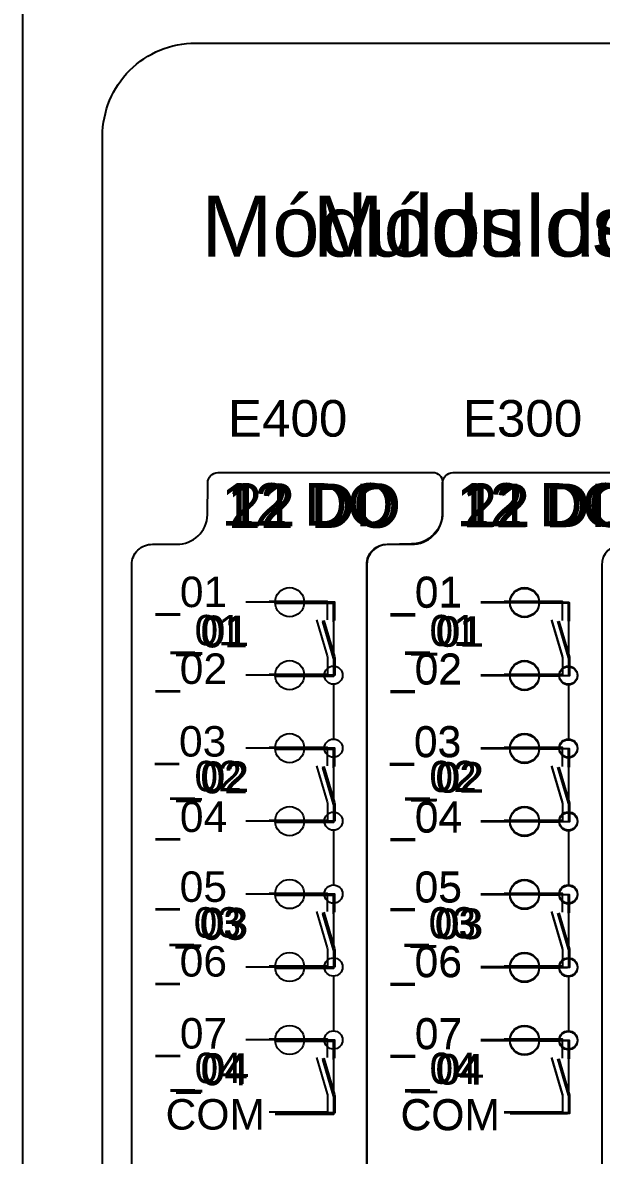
# Model space of a CAD drawing. Extents: x 1 to 47, y 1 to 35.
# Drawn here: x 39.674 to 40.607, y 23.064 to 24.891 of the extents above; entities that cross this region are included whole.
import ezdxf
from ezdxf.enums import TextEntityAlignment as Align

# ---------------------------------------------------------------- set-up
doc = ezdxf.new("R2010")
doc.units = 0
doc.header["$MEASUREMENT"] = 0
for name, color, linetype in [('10_00______DWG_', 7, 'CONTINUOUS'), ('9_02__1__21_UNIVERSAL_BINA', 7, 'CONTINUOUS'), ('9_03__2__42_UNIVERSAL_BINA', 7, 'CONTINUOUS'), ('9_04__3__63_UNIVERSAL_BINA', 7, 'CONTINUOUS'), ('9_05__4__84_UNIVERSAL_BINA', 7, 'CONTINUOUS'), ('9_06__5__21_UNIVERSAL_BINA', 7, 'CONTINUOUS'), ('9_07__6__21_UNIVERSAL_BINA', 7, 'CONTINUOUS'), ('9_08__7__21_UNIVERSAL_BINA', 7, 'CONTINUOUS'), ('9_09__8__42_UNIVERSAL_BINA', 7, 'CONTINUOUS'), ('9_10__9__42_UNIVERSAL_BINA', 7, 'CONTINUOUS'), ('9_11__A__63_UNIVERSAL_BINA', 7, 'CONTINUOUS'), ('9_12__B__12_ELECTROMECHANI', 7, 'CONTINUOUS'), ('9_13__C__24_ELECTROMECHANI', 7, 'CONTINUOUS'), ('9_14__D__36_ELECTROMECHANI', 7, 'CONTINUOUS'), ('9_15__E__48_ELECTROMECHANI', 7, 'CONTINUOUS')]:
    doc.layers.add(name, color=color, linetype=linetype)
doc.styles.add('ARIAL', font='arial.ttf')

msp = doc.modelspace()

# ---------------------------------------------------------------- linework, layer by layer
at = {"layer": '10_00______DWG_'}
msp.add_lwpolyline([(39.674, 20.2432), (39.674, 25.3592)], dxfattribs=at)
at = {"layer": '9_02__1__21_UNIVERSAL_BINA'}
msp.add_lwpolyline([(39.9527, 24.8586), (44.2181, 24.8586, -0.414214), (44.3681, 24.7086), (44.3681, 20.5586, -0.414214), (44.2181, 20.4086), (39.9527, 20.4086, -0.414214), (39.8027, 20.5586), (39.8027, 24.7086, -0.414214)], format="xyb", close=True, dxfattribs=at)
at = {"layer": '9_03__2__42_UNIVERSAL_BINA'}
msp.add_lwpolyline([(39.9527, 24.8586), (44.2181, 24.8586, -0.414214), (44.3681, 24.7086), (44.3681, 20.5586, -0.414214), (44.2181, 20.4086), (39.9527, 20.4086, -0.414214), (39.8027, 20.5586), (39.8027, 24.7086, -0.414214)], format="xyb", close=True, dxfattribs=at)
at = {"layer": '9_04__3__63_UNIVERSAL_BINA'}
for points in [[(39.9527, 24.8586), (44.2181, 24.8586, -0.414214), (44.3681, 24.7086), (44.3681, 20.5586, -0.414214), (44.2181, 20.4086), (39.9527, 20.4086, -0.414214), (39.8027, 20.5586), (39.8027, 24.7086, -0.414214)], [(40.3672, 24.1659), (40.7139, 24.1659, -0.398142), (40.7296, 24.151), (40.7297, 24.1017, -0.411696), (40.6793, 24.0506), (40.6405, 24.0499, 0.408751), (40.6073, 24.0162), (40.6073, 21.2023, 0.419667), (40.6406, 21.1696), (40.6795, 21.1689, -0.411441), (40.7297, 21.1175), (40.7297, 21.0706, -0.402437), (40.7134, 21.0536), (40.3667, 21.0536, -0.4372), (40.3509, 21.0707), (40.3509, 21.1184, 0.414214), (40.2998, 21.1695), (40.2617, 21.1695, -0.41992), (40.2285, 21.2033), (40.2285, 24.0173, -0.419692), (40.2619, 24.05), (40.3008, 24.05, 0.399045), (40.3508, 24.0975), (40.3509, 24.1489, -0.402086)]]:
    msp.add_lwpolyline(points, format="xyb", close=True, dxfattribs=at)
for points in [[(40.4595, 23.9566), (40.4124, 23.9566)], [(40.5065, 23.9566), (40.5536, 23.9566), (40.5536, 23.8537)], [(40.4595, 23.8389), (40.4124, 23.8389)], [(40.5065, 23.8389), (40.5389, 23.8389)], [(40.5536, 23.8242), (40.5536, 23.736)], [(40.4595, 23.7213), (40.4124, 23.7213)], [(40.5065, 23.7213), (40.5389, 23.7213)], [(40.5536, 23.7065), (40.5536, 23.6183)], [(40.4595, 23.6036), (40.4124, 23.6036)], [(40.5065, 23.6036), (40.5389, 23.6036)], [(40.5536, 23.5888), (40.5536, 23.5006)], [(40.4595, 23.4859), (40.4124, 23.4859)], [(40.5065, 23.4859), (40.5389, 23.4859)], [(40.5536, 23.4711), (40.5536, 23.3829)], [(40.4595, 23.3682), (40.4124, 23.3682)], [(40.5065, 23.3682), (40.5389, 23.3682)], [(40.5536, 23.3534), (40.5536, 23.2652)], [(40.4595, 23.2505), (40.4124, 23.2505)], [(40.5065, 23.2505), (40.5389, 23.2505)], [(40.5536, 23.2358), (40.5536, 23.1328), (40.4595, 23.1328)]]:
    msp.add_lwpolyline(points, dxfattribs=at)
for centre, radius in [((40.483, 23.9566), 0.0235), ((40.483, 23.8389), 0.0235), ((40.5536, 23.8389), 0.0147), ((40.483, 23.7213), 0.0235), ((40.5536, 23.7213), 0.0147), ((40.483, 23.6036), 0.0235), ((40.5536, 23.6036), 0.0147), ((40.483, 23.4859), 0.0235), ((40.5536, 23.4859), 0.0147), ((40.483, 23.3682), 0.0235), ((40.5536, 23.3682), 0.0147), ((40.483, 23.2505), 0.0235), ((40.5536, 23.2505), 0.0147)]:
    msp.add_circle(centre, radius, dxfattribs=at)
at = {"layer": '9_05__4__84_UNIVERSAL_BINA'}
for points in [[(39.9527, 24.8586), (44.2181, 24.8586, -0.414214), (44.3681, 24.7086), (44.3681, 20.5586, -0.414214), (44.2181, 20.4086), (39.9527, 20.4086, -0.414214), (39.8027, 20.5586), (39.8027, 24.7086, -0.414214)], [(39.9885, 24.1659), (40.3352, 24.1659, -0.398142), (40.3508, 24.151), (40.3509, 24.1017, -0.411696), (40.3005, 24.0506), (40.2617, 24.0499, 0.408751), (40.2285, 24.0162), (40.2285, 21.2023, 0.419667), (40.2619, 21.1696), (40.3008, 21.1689, -0.411441), (40.3509, 21.1175), (40.3509, 21.0706, -0.402437), (40.3346, 21.0536), (39.988, 21.0536, -0.4372), (39.9722, 21.0707), (39.9722, 21.1184, 0.414214), (39.9211, 21.1695), (39.883, 21.1695, -0.41992), (39.8498, 21.2033), (39.8498, 24.0173, -0.419692), (39.8831, 24.05), (39.9221, 24.05, 0.399045), (39.9721, 24.0975), (39.9722, 24.1489, -0.402086)], [(40.3672, 24.1659), (40.7139, 24.1659, -0.398142), (40.7296, 24.151), (40.7297, 24.1017, -0.411696), (40.6793, 24.0506), (40.6405, 24.0499, 0.408751), (40.6073, 24.0162), (40.6073, 21.2023, 0.419667), (40.6406, 21.1696), (40.6795, 21.1689, -0.411441), (40.7297, 21.1175), (40.7297, 21.0706, -0.402437), (40.7134, 21.0536), (40.3667, 21.0536, -0.4372), (40.3509, 21.0707), (40.3509, 21.1184, 0.414214), (40.2998, 21.1695), (40.2617, 21.1695, -0.41992), (40.2285, 21.2033), (40.2285, 24.0173, -0.419692), (40.2619, 24.05), (40.3008, 24.05, 0.399045), (40.3508, 24.0975), (40.3509, 24.1489, -0.402086)]]:
    msp.add_lwpolyline(points, format="xyb", close=True, dxfattribs=at)
for points in [[(40.0807, 23.9566), (40.0336, 23.9566)], [(40.1278, 23.9566), (40.1749, 23.9566), (40.1749, 23.8536)], [(40.4595, 23.9561), (40.4124, 23.9561)], [(40.5065, 23.9561), (40.5536, 23.9561), (40.5536, 23.8531)], [(40.0807, 23.8389), (40.0336, 23.8389)], [(40.1278, 23.8389), (40.1602, 23.8389)], [(40.4595, 23.8384), (40.4124, 23.8384)], [(40.5065, 23.8384), (40.5389, 23.8384)], [(40.1749, 23.8242), (40.1749, 23.736)], [(40.5536, 23.8237), (40.5536, 23.7354)], [(40.0807, 23.7212), (40.0336, 23.7212)], [(40.1278, 23.7212), (40.1602, 23.7212)], [(40.4595, 23.7207), (40.4124, 23.7207)], [(40.5065, 23.7207), (40.5389, 23.7207)], [(40.1749, 23.7065), (40.1749, 23.6183)], [(40.5536, 23.706), (40.5536, 23.6177)], [(40.0807, 23.6035), (40.0336, 23.6035)], [(40.1278, 23.6035), (40.1602, 23.6035)], [(40.1749, 23.5888), (40.1749, 23.5006)], [(40.4595, 23.603), (40.4124, 23.603)], [(40.5065, 23.603), (40.5389, 23.603)], [(40.5536, 23.5883), (40.5536, 23.5)], [(40.0807, 23.4858), (40.0336, 23.4858)], [(40.1278, 23.4858), (40.1602, 23.4858)], [(40.4595, 23.4853), (40.4124, 23.4853)], [(40.5065, 23.4853), (40.5389, 23.4853)], [(40.1749, 23.4711), (40.1749, 23.3829)], [(40.5536, 23.4706), (40.5536, 23.3823)], [(40.0807, 23.3681), (40.0336, 23.3681)], [(40.1278, 23.3681), (40.1602, 23.3681)], [(40.1749, 23.3534), (40.1749, 23.2652)], [(40.4595, 23.3676), (40.4124, 23.3676)], [(40.5065, 23.3676), (40.5389, 23.3676)], [(40.5536, 23.3529), (40.5536, 23.2646)], [(40.0807, 23.2505), (40.0336, 23.2505)], [(40.1278, 23.2505), (40.1602, 23.2505)], [(40.4595, 23.2499), (40.4124, 23.2499)], [(40.5065, 23.2499), (40.5389, 23.2499)], [(40.1749, 23.2357), (40.1749, 23.1328), (40.0807, 23.1328)], [(40.5536, 23.2352), (40.5536, 23.1322), (40.4595, 23.1322)]]:
    msp.add_lwpolyline(points, dxfattribs=at)
for centre, radius in [((40.1043, 23.9566), 0.0235), ((40.483, 23.9561), 0.0235), ((40.1043, 23.8389), 0.0235), ((40.1749, 23.8389), 0.0147), ((40.483, 23.8384), 0.0235), ((40.5536, 23.8384), 0.0147), ((40.1043, 23.7212), 0.0235), ((40.1749, 23.7212), 0.0147), ((40.483, 23.7207), 0.0235), ((40.5536, 23.7207), 0.0147), ((40.1043, 23.6035), 0.0235), ((40.483, 23.603), 0.0235), ((40.1749, 23.6035), 0.0147), ((40.5536, 23.603), 0.0147), ((40.1043, 23.4858), 0.0235), ((40.1749, 23.4858), 0.0147), ((40.483, 23.4853), 0.0235), ((40.5536, 23.4853), 0.0147), ((40.1043, 23.3681), 0.0235), ((40.483, 23.3676), 0.0235), ((40.1749, 23.3681), 0.0147), ((40.5536, 23.3676), 0.0147), ((40.1043, 23.2505), 0.0235), ((40.1749, 23.2505), 0.0147), ((40.483, 23.2499), 0.0235), ((40.5536, 23.2499), 0.0147)]:
    msp.add_circle(centre, radius, dxfattribs=at)
at = {"layer": '9_06__5__21_UNIVERSAL_BINA'}
msp.add_lwpolyline([(39.9527, 24.8586), (44.2181, 24.8586, -0.414214), (44.3681, 24.7086), (44.3681, 20.5586, -0.414214), (44.2181, 20.4086), (39.9527, 20.4086, -0.414214), (39.8027, 20.5586), (39.8027, 24.7086, -0.414214)], format="xyb", close=True, dxfattribs=at)
at = {"layer": '9_07__6__21_UNIVERSAL_BINA'}
for points in [[(39.9527, 24.8586), (44.2181, 24.8586, -0.414214), (44.3681, 24.7086), (44.3681, 20.5586, -0.414214), (44.2181, 20.4086), (39.9527, 20.4086, -0.414214), (39.8027, 20.5586), (39.8027, 24.7086, -0.414214)], [(40.3672, 24.1659), (40.7139, 24.1659, -0.398142), (40.7296, 24.151), (40.7297, 24.1017, -0.411696), (40.6793, 24.0506), (40.6405, 24.0499, 0.408751), (40.6073, 24.0162), (40.6073, 21.2023, 0.419667), (40.6406, 21.1696), (40.6795, 21.1689, -0.411441), (40.7297, 21.1175), (40.7297, 21.0706, -0.402437), (40.7134, 21.0536), (40.3667, 21.0536, -0.4372), (40.3509, 21.0707), (40.3509, 21.1184, 0.414214), (40.2998, 21.1695), (40.2617, 21.1695, -0.41992), (40.2285, 21.2033), (40.2285, 24.0173, -0.419692), (40.2619, 24.05), (40.3008, 24.05, 0.399045), (40.3508, 24.0975), (40.3509, 24.1489, -0.402086)]]:
    msp.add_lwpolyline(points, format="xyb", close=True, dxfattribs=at)
for points in [[(40.5536, 23.926), (40.5536, 23.9554), (40.4595, 23.9554)], [(40.536, 23.926), (40.5532, 23.8676), (40.5536, 23.8656), (40.5536, 23.8623), (40.5536, 23.8579), (40.5536, 23.8528), (40.5536, 23.8477), (40.5536, 23.8396), (40.5536, 23.8378), (40.5516, 23.8377), (40.4595, 23.8377)], [(40.5536, 23.6906), (40.5536, 23.72), (40.4595, 23.72)], [(40.536, 23.6906), (40.5532, 23.6322), (40.5536, 23.6302), (40.5536, 23.6269), (40.5536, 23.6225), (40.5536, 23.6174), (40.5536, 23.6123), (40.5536, 23.6043), (40.5536, 23.6024), (40.5516, 23.6023), (40.4595, 23.6023)], [(40.5536, 23.4552), (40.5536, 23.4846), (40.4595, 23.4846)], [(40.536, 23.4552), (40.5532, 23.3968), (40.5536, 23.3948), (40.5536, 23.3915), (40.5536, 23.3871), (40.5536, 23.382), (40.5536, 23.3769), (40.5536, 23.3689), (40.5536, 23.3671), (40.5516, 23.3669), (40.4595, 23.3669)], [(40.5536, 23.2198), (40.5536, 23.2492), (40.4595, 23.2492)], [(40.536, 23.2198), (40.5532, 23.1614), (40.5536, 23.1594), (40.5536, 23.1561), (40.5536, 23.1517), (40.5536, 23.1466), (40.5536, 23.1415), (40.5536, 23.1335), (40.5536, 23.1317), (40.5516, 23.1315), (40.4595, 23.1315)]]:
    msp.add_lwpolyline(points, dxfattribs=at)
at = {"layer": '9_08__7__21_UNIVERSAL_BINA'}
for points in [[(39.9527, 24.8586), (44.2181, 24.8586, -0.414214), (44.3681, 24.7086), (44.3681, 20.5586, -0.414214), (44.2181, 20.4086), (39.9527, 20.4086, -0.414214), (39.8027, 20.5586), (39.8027, 24.7086, -0.414214)], [(39.9885, 24.1659), (40.3352, 24.1659, -0.398142), (40.3508, 24.151), (40.3509, 24.1017, -0.411696), (40.3005, 24.0506), (40.2617, 24.0499, 0.408751), (40.2285, 24.0162), (40.2285, 21.2023, 0.419667), (40.2619, 21.1696), (40.3008, 21.1689, -0.411441), (40.3509, 21.1175), (40.3509, 21.0706, -0.402437), (40.3346, 21.0536), (39.988, 21.0536, -0.4372), (39.9722, 21.0707), (39.9722, 21.1184, 0.414214), (39.9211, 21.1695), (39.883, 21.1695, -0.41992), (39.8498, 21.2033), (39.8498, 24.0173, -0.419692), (39.8831, 24.05), (39.9221, 24.05, 0.399045), (39.9721, 24.0975), (39.9722, 24.1489, -0.402086)], [(40.3672, 24.1659), (40.7139, 24.1659, -0.398142), (40.7296, 24.151), (40.7297, 24.1017, -0.411696), (40.6793, 24.0506), (40.6405, 24.0499, 0.408751), (40.6073, 24.0162), (40.6073, 21.2023, 0.419667), (40.6406, 21.1696), (40.6795, 21.1689, -0.411441), (40.7297, 21.1175), (40.7297, 21.0706, -0.402437), (40.7134, 21.0536), (40.3667, 21.0536, -0.4372), (40.3509, 21.0707), (40.3509, 21.1184, 0.414214), (40.2998, 21.1695), (40.2617, 21.1695, -0.41992), (40.2285, 21.2033), (40.2285, 24.0173, -0.419692), (40.2619, 24.05), (40.3008, 24.05, 0.399045), (40.3508, 24.0975), (40.3509, 24.1489, -0.402086)]]:
    msp.add_lwpolyline(points, format="xyb", close=True, dxfattribs=at)
for points in [[(40.1769, 23.9272), (40.1769, 23.9566), (40.0827, 23.9566)], [(40.544, 23.9272), (40.544, 23.9566), (40.4499, 23.9566)], [(40.1592, 23.9272), (40.1765, 23.8688), (40.1769, 23.8668), (40.1769, 23.8635), (40.1769, 23.8591), (40.1769, 23.854), (40.1769, 23.8489), (40.1769, 23.8409), (40.1769, 23.8391), (40.1749, 23.8389), (40.0827, 23.8389)], [(40.5264, 23.9272), (40.5436, 23.8688), (40.544, 23.8668), (40.544, 23.8635), (40.544, 23.8591), (40.544, 23.854), (40.544, 23.8489), (40.544, 23.8409), (40.544, 23.8391), (40.542, 23.8389), (40.4499, 23.8389)], [(40.1769, 23.6918), (40.1769, 23.7212), (40.0827, 23.7212)], [(40.544, 23.6918), (40.544, 23.7212), (40.4499, 23.7212)], [(40.1592, 23.6918), (40.1765, 23.6334), (40.1769, 23.6314), (40.1769, 23.6281), (40.1769, 23.6237), (40.1769, 23.6186), (40.1769, 23.6135), (40.1769, 23.6055), (40.1769, 23.6037), (40.1749, 23.6035), (40.0827, 23.6035)], [(40.5264, 23.6918), (40.5436, 23.6334), (40.544, 23.6314), (40.544, 23.6281), (40.544, 23.6237), (40.544, 23.6186), (40.544, 23.6135), (40.544, 23.6055), (40.544, 23.6037), (40.542, 23.6035), (40.4499, 23.6035)], [(40.1769, 23.4564), (40.1769, 23.4858), (40.0827, 23.4858)], [(40.544, 23.4564), (40.544, 23.4858), (40.4499, 23.4858)], [(40.1592, 23.4564), (40.1765, 23.398), (40.1769, 23.396), (40.1769, 23.3927), (40.1769, 23.3883), (40.1769, 23.3832), (40.1769, 23.3781), (40.1769, 23.3701), (40.1769, 23.3683), (40.1749, 23.3681), (40.0827, 23.3681)], [(40.5264, 23.4564), (40.5436, 23.398), (40.544, 23.396), (40.544, 23.3927), (40.544, 23.3883), (40.544, 23.3832), (40.544, 23.3781), (40.544, 23.3701), (40.544, 23.3683), (40.542, 23.3681), (40.4499, 23.3681)], [(40.1769, 23.221), (40.1769, 23.2504), (40.0827, 23.2504)], [(40.544, 23.221), (40.544, 23.2504), (40.4499, 23.2504)], [(40.1592, 23.221), (40.1765, 23.1626), (40.1769, 23.1606), (40.1769, 23.1573), (40.1769, 23.1529), (40.1769, 23.1478), (40.1769, 23.1427), (40.1769, 23.1347), (40.1769, 23.1329), (40.1749, 23.1327), (40.0827, 23.1327)], [(40.5264, 23.221), (40.5436, 23.1626), (40.544, 23.1606), (40.544, 23.1573), (40.544, 23.1529), (40.544, 23.1478), (40.544, 23.1427), (40.544, 23.1347), (40.544, 23.1329), (40.542, 23.1327), (40.4499, 23.1327)]]:
    msp.add_lwpolyline(points, dxfattribs=at)
at = {"layer": '9_09__8__42_UNIVERSAL_BINA'}
for points in [[(39.9527, 24.8586), (44.2181, 24.8586, -0.414214), (44.3681, 24.7086), (44.3681, 20.5586, -0.414214), (44.2181, 20.4086), (39.9527, 20.4086, -0.414214), (39.8027, 20.5586), (39.8027, 24.7086, -0.414214)], [(40.3672, 24.1659), (40.7139, 24.1659, -0.398142), (40.7296, 24.151), (40.7297, 24.1017, -0.411696), (40.6793, 24.0506), (40.6405, 24.0499, 0.408751), (40.6073, 24.0162), (40.6073, 21.2023, 0.419667), (40.6406, 21.1696), (40.6795, 21.1689, -0.411441), (40.7297, 21.1175), (40.7297, 21.0706, -0.402437), (40.7134, 21.0536), (40.3667, 21.0536, -0.4372), (40.3509, 21.0707), (40.3509, 21.1184, 0.414214), (40.2998, 21.1695), (40.2617, 21.1695, -0.41992), (40.2285, 21.2033), (40.2285, 24.0173, -0.419692), (40.2619, 24.05), (40.3008, 24.05, 0.399045), (40.3508, 24.0975), (40.3509, 24.1489, -0.402086)]]:
    msp.add_lwpolyline(points, format="xyb", close=True, dxfattribs=at)
for points in [[(40.5556, 23.9261), (40.5556, 23.9555), (40.4615, 23.9555)], [(40.538, 23.9261), (40.5553, 23.8677), (40.5556, 23.8657), (40.5556, 23.8624), (40.5556, 23.858), (40.5556, 23.8529), (40.5556, 23.8478), (40.5556, 23.8398), (40.5556, 23.838), (40.5536, 23.8378), (40.4615, 23.8378)], [(40.5556, 23.6907), (40.5556, 23.7201), (40.4615, 23.7201)], [(40.538, 23.6907), (40.5553, 23.6323), (40.5556, 23.6303), (40.5556, 23.627), (40.5556, 23.6226), (40.5556, 23.6175), (40.5556, 23.6124), (40.5556, 23.6044), (40.5556, 23.6026), (40.5536, 23.6024), (40.4615, 23.6024)], [(40.5556, 23.4553), (40.5556, 23.4848), (40.4615, 23.4848)], [(40.538, 23.4553), (40.5553, 23.3969), (40.5556, 23.3949), (40.5556, 23.3916), (40.5556, 23.3872), (40.5556, 23.3821), (40.5556, 23.377), (40.5556, 23.369), (40.5556, 23.3672), (40.5536, 23.3671), (40.4615, 23.3671)], [(40.5556, 23.2199), (40.5556, 23.2494), (40.4615, 23.2494)], [(40.538, 23.2199), (40.5553, 23.1615), (40.5556, 23.1595), (40.5556, 23.1562), (40.5556, 23.1518), (40.5556, 23.1467), (40.5556, 23.1416), (40.5556, 23.1336), (40.5556, 23.1318), (40.5536, 23.1317), (40.4615, 23.1317)]]:
    msp.add_lwpolyline(points, dxfattribs=at)
at = {"layer": '9_10__9__42_UNIVERSAL_BINA'}
for points in [[(39.9527, 24.8586), (44.2181, 24.8586, -0.414214), (44.3681, 24.7086), (44.3681, 20.5586, -0.414214), (44.2181, 20.4086), (39.9527, 20.4086, -0.414214), (39.8027, 20.5586), (39.8027, 24.7086, -0.414214)], [(39.9885, 24.1659), (40.3352, 24.1659, -0.398142), (40.3508, 24.151), (40.3509, 24.1017, -0.411696), (40.3005, 24.0506), (40.2617, 24.0499, 0.408751), (40.2285, 24.0162), (40.2285, 21.2023, 0.419667), (40.2619, 21.1696), (40.3008, 21.1689, -0.411441), (40.3509, 21.1175), (40.3509, 21.0706, -0.402437), (40.3346, 21.0536), (39.988, 21.0536, -0.4372), (39.9722, 21.0707), (39.9722, 21.1184, 0.414214), (39.9211, 21.1695), (39.883, 21.1695, -0.41992), (39.8498, 21.2033), (39.8498, 24.0173, -0.419692), (39.8831, 24.05), (39.9221, 24.05, 0.399045), (39.9721, 24.0975), (39.9722, 24.1489, -0.402086)], [(40.3672, 24.1659), (40.7139, 24.1659, -0.398142), (40.7296, 24.151), (40.7297, 24.1017, -0.411696), (40.6793, 24.0506), (40.6405, 24.0499, 0.408751), (40.6073, 24.0162), (40.6073, 21.2023, 0.419667), (40.6406, 21.1696), (40.6795, 21.1689, -0.411441), (40.7297, 21.1175), (40.7297, 21.0706, -0.402437), (40.7134, 21.0536), (40.3667, 21.0536, -0.4372), (40.3509, 21.0707), (40.3509, 21.1184, 0.414214), (40.2998, 21.1695), (40.2617, 21.1695, -0.41992), (40.2285, 21.2033), (40.2285, 24.0173, -0.419692), (40.2619, 24.05), (40.3008, 24.05, 0.399045), (40.3508, 24.0975), (40.3509, 24.1489, -0.402086)]]:
    msp.add_lwpolyline(points, format="xyb", close=True, dxfattribs=at)
for points in [[(40.1749, 23.9249), (40.1749, 23.9543), (40.0807, 23.9543)], [(40.5536, 23.926), (40.5536, 23.9554), (40.4595, 23.9554)], [(40.1572, 23.9249), (40.1745, 23.8665), (40.1749, 23.8645), (40.1749, 23.8612), (40.1749, 23.8567), (40.1749, 23.8517), (40.1749, 23.8466), (40.1749, 23.8385), (40.1749, 23.8367), (40.1729, 23.8366), (40.0807, 23.8366)], [(40.536, 23.926), (40.5532, 23.8676), (40.5536, 23.8656), (40.5536, 23.8623), (40.5536, 23.8579), (40.5536, 23.8528), (40.5536, 23.8477), (40.5536, 23.8396), (40.5536, 23.8378), (40.5516, 23.8377), (40.4595, 23.8377)], [(40.1749, 23.6895), (40.1749, 23.7189), (40.0807, 23.7189)], [(40.5536, 23.6906), (40.5536, 23.72), (40.4595, 23.72)], [(40.1572, 23.6895), (40.1745, 23.6311), (40.1749, 23.6291), (40.1749, 23.6258), (40.1749, 23.6213), (40.1749, 23.6163), (40.1749, 23.6112), (40.1749, 23.6031), (40.1749, 23.6013), (40.1729, 23.6012), (40.0807, 23.6012)], [(40.536, 23.6906), (40.5532, 23.6322), (40.5536, 23.6302), (40.5536, 23.6269), (40.5536, 23.6225), (40.5536, 23.6174), (40.5536, 23.6123), (40.5536, 23.6043), (40.5536, 23.6024), (40.5516, 23.6023), (40.4595, 23.6023)], [(40.1749, 23.4541), (40.1749, 23.4835), (40.0807, 23.4835)], [(40.5536, 23.4552), (40.5536, 23.4846), (40.4595, 23.4846)], [(40.1572, 23.4541), (40.1745, 23.3957), (40.1749, 23.3937), (40.1749, 23.3904), (40.1749, 23.3859), (40.1749, 23.3809), (40.1749, 23.3758), (40.1749, 23.3677), (40.1749, 23.3659), (40.1729, 23.3658), (40.0807, 23.3658)], [(40.536, 23.4552), (40.5532, 23.3968), (40.5536, 23.3948), (40.5536, 23.3915), (40.5536, 23.3871), (40.5536, 23.382), (40.5536, 23.3769), (40.5536, 23.3689), (40.5536, 23.3671), (40.5516, 23.3669), (40.4595, 23.3669)], [(40.1749, 23.2187), (40.1749, 23.2481), (40.0807, 23.2481)], [(40.5536, 23.2198), (40.5536, 23.2492), (40.4595, 23.2492)], [(40.1572, 23.2187), (40.1745, 23.1603), (40.1749, 23.1583), (40.1749, 23.155), (40.1749, 23.1505), (40.1749, 23.1455), (40.1749, 23.1404), (40.1749, 23.1323), (40.1749, 23.1305), (40.1729, 23.1304), (40.0807, 23.1304)], [(40.536, 23.2198), (40.5532, 23.1614), (40.5536, 23.1594), (40.5536, 23.1561), (40.5536, 23.1517), (40.5536, 23.1466), (40.5536, 23.1415), (40.5536, 23.1335), (40.5536, 23.1317), (40.5516, 23.1315), (40.4595, 23.1315)]]:
    msp.add_lwpolyline(points, dxfattribs=at)
at = {"layer": '9_11__A__63_UNIVERSAL_BINA'}
for points in [[(39.9527, 24.8586), (44.2181, 24.8586, -0.414214), (44.3681, 24.7086), (44.3681, 20.5586, -0.414214), (44.2181, 20.4086), (39.9527, 20.4086, -0.414214), (39.8027, 20.5586), (39.8027, 24.7086, -0.414214)], [(39.9885, 24.1659), (40.3352, 24.1659, -0.398142), (40.3508, 24.151), (40.3509, 24.1017, -0.411696), (40.3005, 24.0506), (40.2617, 24.0499, 0.408751), (40.2285, 24.0162), (40.2285, 21.2023, 0.419667), (40.2619, 21.1696), (40.3008, 21.1689, -0.411441), (40.3509, 21.1175), (40.3509, 21.0706, -0.402437), (40.3346, 21.0536), (39.988, 21.0536, -0.4372), (39.9722, 21.0707), (39.9722, 21.1184, 0.414214), (39.9211, 21.1695), (39.883, 21.1695, -0.41992), (39.8498, 21.2033), (39.8498, 24.0173, -0.419692), (39.8831, 24.05), (39.9221, 24.05, 0.399045), (39.9721, 24.0975), (39.9722, 24.1489, -0.402086)], [(40.3672, 24.1659), (40.7139, 24.1659, -0.398142), (40.7296, 24.151), (40.7297, 24.1017, -0.411696), (40.6793, 24.0506), (40.6405, 24.0499, 0.408751), (40.6073, 24.0162), (40.6073, 21.2023, 0.419667), (40.6406, 21.1696), (40.6795, 21.1689, -0.411441), (40.7297, 21.1175), (40.7297, 21.0706, -0.402437), (40.7134, 21.0536), (40.3667, 21.0536, -0.4372), (40.3509, 21.0707), (40.3509, 21.1184, 0.414214), (40.2998, 21.1695), (40.2617, 21.1695, -0.41992), (40.2285, 21.2033), (40.2285, 24.0173, -0.419692), (40.2619, 24.05), (40.3008, 24.05, 0.399045), (40.3508, 24.0975), (40.3509, 24.1489, -0.402086)]]:
    msp.add_lwpolyline(points, format="xyb", close=True, dxfattribs=at)
for points in [[(40.1749, 23.9271), (40.1749, 23.9565), (40.0807, 23.9565)], [(40.4595, 23.9555), (40.4124, 23.9555)], [(40.5065, 23.9555), (40.5536, 23.9555), (40.5536, 23.8525)], [(40.1572, 23.9271), (40.1745, 23.8687), (40.1749, 23.8667), (40.1749, 23.8634), (40.1749, 23.859), (40.1749, 23.8539), (40.1749, 23.8488), (40.1749, 23.8408), (40.1749, 23.839), (40.1729, 23.8388), (40.0807, 23.8388)], [(40.4595, 23.8378), (40.4124, 23.8378)], [(40.5065, 23.8378), (40.5389, 23.8378)], [(40.5536, 23.8231), (40.5536, 23.7348)], [(40.1749, 23.6917), (40.1749, 23.7211), (40.0807, 23.7211)], [(40.4595, 23.7201), (40.4124, 23.7201)], [(40.5065, 23.7201), (40.5389, 23.7201)], [(40.5536, 23.7054), (40.5536, 23.6171)], [(40.1572, 23.6917), (40.1745, 23.6333), (40.1749, 23.6313), (40.1749, 23.628), (40.1749, 23.6236), (40.1749, 23.6185), (40.1749, 23.6134), (40.1749, 23.6054), (40.1749, 23.6036), (40.1729, 23.6034), (40.0807, 23.6034)], [(40.4595, 23.6024), (40.4124, 23.6024)], [(40.5065, 23.6024), (40.5389, 23.6024)], [(40.5536, 23.5877), (40.5536, 23.4994)], [(40.1749, 23.4563), (40.1749, 23.4857), (40.0807, 23.4857)], [(40.4595, 23.4847), (40.4124, 23.4847)], [(40.5065, 23.4847), (40.5389, 23.4847)], [(40.5536, 23.47), (40.5536, 23.3818)], [(40.1572, 23.4563), (40.1745, 23.3979), (40.1749, 23.3959), (40.1749, 23.3926), (40.1749, 23.3882), (40.1749, 23.3831), (40.1749, 23.378), (40.1749, 23.37), (40.1749, 23.3682), (40.1729, 23.368), (40.0807, 23.368)], [(40.4595, 23.367), (40.4124, 23.367)], [(40.5065, 23.367), (40.5389, 23.367)], [(40.5536, 23.3523), (40.5536, 23.2641)], [(40.1749, 23.2209), (40.1749, 23.2503), (40.0807, 23.2503)], [(40.4595, 23.2493), (40.4124, 23.2493)], [(40.5065, 23.2493), (40.5389, 23.2493)], [(40.5536, 23.2346), (40.5536, 23.1316), (40.4595, 23.1317)], [(40.1572, 23.2209), (40.1745, 23.1625), (40.1749, 23.1605), (40.1749, 23.1572), (40.1749, 23.1528), (40.1749, 23.1477), (40.1749, 23.1426), (40.1749, 23.1346), (40.1749, 23.1328), (40.1729, 23.1326), (40.0807, 23.1326)]]:
    msp.add_lwpolyline(points, dxfattribs=at)
for centre, radius in [((40.483, 23.9555), 0.0235), ((40.483, 23.8378), 0.0235), ((40.5536, 23.8378), 0.0147), ((40.483, 23.7201), 0.0235), ((40.5536, 23.7201), 0.0147), ((40.483, 23.6024), 0.0235), ((40.5536, 23.6024), 0.0147), ((40.483, 23.4847), 0.0235), ((40.5536, 23.4847), 0.0147), ((40.483, 23.367), 0.0235), ((40.5536, 23.367), 0.0147), ((40.483, 23.2493), 0.0235), ((40.5536, 23.2493), 0.0147)]:
    msp.add_circle(centre, radius, dxfattribs=at)
at = {"layer": '9_12__B__12_ELECTROMECHANI'}
msp.add_lwpolyline([(39.9527, 24.8586), (44.2181, 24.8586, -0.414214), (44.3681, 24.7086), (44.3681, 20.5586, -0.414214), (44.2181, 20.4086), (39.9527, 20.4086, -0.414214), (39.8027, 20.5586), (39.8027, 24.7086, -0.414214)], format="xyb", close=True, dxfattribs=at)
at = {"layer": '9_13__C__24_ELECTROMECHANI'}
msp.add_lwpolyline([(39.9527, 24.8586), (44.2181, 24.8586, -0.414214), (44.3681, 24.7086), (44.3681, 20.5586, -0.414214), (44.2181, 20.4086), (39.9527, 20.4086, -0.414214), (39.8027, 20.5586), (39.8027, 24.7086, -0.414214)], format="xyb", close=True, dxfattribs=at)
at = {"layer": '9_14__D__36_ELECTROMECHANI'}
for points in [[(39.9527, 24.8586), (44.2181, 24.8586, -0.414214), (44.3681, 24.7086), (44.3681, 20.5586, -0.414214), (44.2181, 20.4086), (39.9527, 20.4086, -0.414214), (39.8027, 20.5586), (39.8027, 24.7086, -0.414214)], [(40.3672, 24.1659), (40.7139, 24.1659, -0.398142), (40.7296, 24.151), (40.7297, 24.1017, -0.411696), (40.6793, 24.0506), (40.6405, 24.0499, 0.408751), (40.6073, 24.0162), (40.6073, 21.2023, 0.419667), (40.6406, 21.1696), (40.6795, 21.1689, -0.411441), (40.7297, 21.1175), (40.7297, 21.0706, -0.402437), (40.7134, 21.0536), (40.3667, 21.0536, -0.4372), (40.3509, 21.0707), (40.3509, 21.1184, 0.414214), (40.2998, 21.1695), (40.2617, 21.1695, -0.41992), (40.2285, 21.2033), (40.2285, 24.0173, -0.419692), (40.2619, 24.05), (40.3008, 24.05, 0.399045), (40.3508, 24.0975), (40.3509, 24.1489, -0.402086)]]:
    msp.add_lwpolyline(points, format="xyb", close=True, dxfattribs=at)
for points in [[(40.544, 23.9283), (40.544, 23.9578), (40.4499, 23.9578)], [(40.5264, 23.9283), (40.5436, 23.8699), (40.544, 23.8679), (40.544, 23.8646), (40.544, 23.8602), (40.544, 23.8551), (40.544, 23.85), (40.544, 23.842), (40.544, 23.8402), (40.542, 23.8401), (40.4499, 23.8401)], [(40.544, 23.6929), (40.544, 23.7224), (40.4499, 23.7224)], [(40.5264, 23.6929), (40.5436, 23.6345), (40.544, 23.6325), (40.544, 23.6292), (40.544, 23.6248), (40.544, 23.6197), (40.544, 23.6146), (40.544, 23.6066), (40.544, 23.6048), (40.542, 23.6047), (40.4499, 23.6047)], [(40.544, 23.4575), (40.544, 23.487), (40.4499, 23.487)], [(40.5264, 23.4575), (40.5436, 23.3991), (40.544, 23.3971), (40.544, 23.3939), (40.544, 23.3894), (40.544, 23.3843), (40.544, 23.3792), (40.544, 23.3712), (40.544, 23.3694), (40.542, 23.3693), (40.4499, 23.3693)], [(40.544, 23.2221), (40.544, 23.2516), (40.4499, 23.2516)], [(40.5264, 23.2221), (40.5436, 23.1637), (40.544, 23.1617), (40.544, 23.1585), (40.544, 23.154), (40.544, 23.1489), (40.544, 23.1438), (40.544, 23.1358), (40.544, 23.134), (40.542, 23.1339), (40.4499, 23.1339)]]:
    msp.add_lwpolyline(points, dxfattribs=at)
at = {"layer": '9_15__E__48_ELECTROMECHANI'}
for points in [[(39.9527, 24.8586), (44.2181, 24.8586, -0.414214), (44.3681, 24.7086), (44.3681, 20.5586, -0.414214), (44.2181, 20.4086), (39.9527, 20.4086, -0.414214), (39.8027, 20.5586), (39.8027, 24.7086, -0.414214)], [(39.9885, 24.1659), (40.3352, 24.1659, -0.398142), (40.3508, 24.151), (40.3509, 24.1017, -0.411696), (40.3005, 24.0506), (40.2617, 24.0499, 0.408751), (40.2285, 24.0162), (40.2285, 21.2023, 0.419667), (40.2619, 21.1696), (40.3008, 21.1689, -0.411441), (40.3509, 21.1175), (40.3509, 21.0706, -0.402437), (40.3346, 21.0536), (39.988, 21.0536, -0.4372), (39.9722, 21.0707), (39.9722, 21.1184, 0.414214), (39.9211, 21.1695), (39.883, 21.1695, -0.41992), (39.8498, 21.2033), (39.8498, 24.0173, -0.419692), (39.8831, 24.05), (39.9221, 24.05, 0.399045), (39.9721, 24.0975), (39.9722, 24.1489, -0.402086)], [(40.3672, 24.1659), (40.7139, 24.1659, -0.398142), (40.7296, 24.151), (40.7297, 24.1017, -0.411696), (40.6793, 24.0506), (40.6405, 24.0499, 0.408751), (40.6073, 24.0162), (40.6073, 21.2023, 0.419667), (40.6406, 21.1696), (40.6795, 21.1689, -0.411441), (40.7297, 21.1175), (40.7297, 21.0706, -0.402437), (40.7134, 21.0536), (40.3667, 21.0536, -0.4372), (40.3509, 21.0707), (40.3509, 21.1184, 0.414214), (40.2998, 21.1695), (40.2617, 21.1695, -0.41992), (40.2285, 21.2033), (40.2285, 24.0173, -0.419692), (40.2619, 24.05), (40.3008, 24.05, 0.399045), (40.3508, 24.0975), (40.3509, 24.1489, -0.402086)]]:
    msp.add_lwpolyline(points, format="xyb", close=True, dxfattribs=at)
for points in [[(40.1653, 23.9283), (40.1653, 23.9578), (40.0711, 23.9578)], [(40.544, 23.9283), (40.544, 23.9578), (40.4499, 23.9578)], [(40.1476, 23.9283), (40.1649, 23.8699), (40.1653, 23.8679), (40.1653, 23.8646), (40.1653, 23.8602), (40.1653, 23.8551), (40.1653, 23.85), (40.1653, 23.842), (40.1653, 23.8402), (40.1633, 23.8401), (40.0711, 23.8401)], [(40.5264, 23.9283), (40.5436, 23.8699), (40.544, 23.8679), (40.544, 23.8646), (40.544, 23.8602), (40.544, 23.8551), (40.544, 23.85), (40.544, 23.842), (40.544, 23.8402), (40.542, 23.8401), (40.4499, 23.8401)], [(40.1653, 23.6929), (40.1653, 23.7224), (40.0711, 23.7224)], [(40.544, 23.6929), (40.544, 23.7224), (40.4499, 23.7224)], [(40.1476, 23.6929), (40.1649, 23.6345), (40.1653, 23.6325), (40.1653, 23.6293), (40.1653, 23.6248), (40.1653, 23.6197), (40.1653, 23.6146), (40.1653, 23.6066), (40.1653, 23.6048), (40.1633, 23.6047), (40.0711, 23.6047)], [(40.5264, 23.6929), (40.5436, 23.6345), (40.544, 23.6325), (40.544, 23.6292), (40.544, 23.6248), (40.544, 23.6197), (40.544, 23.6146), (40.544, 23.6066), (40.544, 23.6048), (40.542, 23.6047), (40.4499, 23.6047)], [(40.1653, 23.4575), (40.1653, 23.487), (40.0711, 23.487)], [(40.544, 23.4575), (40.544, 23.487), (40.4499, 23.487)], [(40.1476, 23.4575), (40.1649, 23.3991), (40.1653, 23.3971), (40.1653, 23.3939), (40.1653, 23.3894), (40.1653, 23.3843), (40.1653, 23.3792), (40.1653, 23.3712), (40.1653, 23.3694), (40.1633, 23.3693), (40.0711, 23.3693)], [(40.5264, 23.4575), (40.5436, 23.3991), (40.544, 23.3971), (40.544, 23.3939), (40.544, 23.3894), (40.544, 23.3843), (40.544, 23.3792), (40.544, 23.3712), (40.544, 23.3694), (40.542, 23.3693), (40.4499, 23.3693)], [(40.1653, 23.2221), (40.1653, 23.2516), (40.0711, 23.2516)], [(40.544, 23.2221), (40.544, 23.2516), (40.4499, 23.2516)], [(40.1476, 23.2221), (40.1649, 23.1637), (40.1653, 23.1617), (40.1653, 23.1585), (40.1653, 23.154), (40.1653, 23.1489), (40.1653, 23.1438), (40.1653, 23.1358), (40.1653, 23.134), (40.1633, 23.1339), (40.0711, 23.1339)], [(40.5264, 23.2221), (40.5436, 23.1637), (40.544, 23.1617), (40.544, 23.1585), (40.544, 23.154), (40.544, 23.1489), (40.544, 23.1438), (40.544, 23.1358), (40.544, 23.134), (40.542, 23.1339), (40.4499, 23.1339)]]:
    msp.add_lwpolyline(points, dxfattribs=at)

# ---------------------------------------------------------------- texts
at = {"layer": '9_02__1__21_UNIVERSAL_BINA', "style": 'ARIAL'}
msp.add_text('Módulos de Expansión E/S', height=0.098333, dxfattribs=at).set_placement((40.7865, 24.5142), align=Align.CENTER)
at = {"layer": '9_03__2__42_UNIVERSAL_BINA', "style": 'ARIAL'}
msp.add_text('Módulos de Expansión E/S', height=0.098333, dxfattribs=at).set_placement((40.7865, 24.5142), align=Align.CENTER)
at = {"layer": '9_04__3__63_UNIVERSAL_BINA', "style": 'ARIAL'}
msp.add_text('Módulos de Expansión E/S', height=0.098333, dxfattribs=at).set_placement((40.7865, 24.5142), align=Align.CENTER)
for s, height, p in [('E300', 0.059, (40.3835, 24.2237)), ('21 DI', 0.06883, (40.3852, 24.0792)), ('_01', 0.04917, (40.2678, 23.9488)), ('_02', 0.04917, (40.2676, 23.8248)), ('_03', 0.04917, (40.2664, 23.7076)), ('_04', 0.04917, (40.2678, 23.586)), ('_05', 0.04917, (40.2675, 23.4732)), ('_06', 0.04917, (40.2675, 23.3527)), ('_07', 0.04917, (40.2678, 23.2366)), ('COM', 0.04917, (40.283, 23.1059))]:
    msp.add_text(s, height=height, dxfattribs=at).set_placement(p)
at = {"layer": '9_05__4__84_UNIVERSAL_BINA', "style": 'ARIAL'}
msp.add_text('Módulos de Expansión E/S', height=0.098333, dxfattribs=at).set_placement((40.7865, 24.5142), align=Align.CENTER)
for s, height, p in [('E400', 0.059, (40.0048, 24.2237)), ('E300', 0.059, (40.3835, 24.2237)), ('21 DI', 0.06883, (40.0065, 24.0792)), ('21 DI', 0.06883, (40.3852, 24.0786)), ('_01', 0.04917, (39.8891, 23.9487)), ('_01', 0.04917, (40.2678, 23.9482)), ('_02', 0.04917, (39.8889, 23.8248)), ('_02', 0.04917, (40.2676, 23.8242)), ('_03', 0.04917, (39.8877, 23.7076)), ('_03', 0.04917, (40.2664, 23.707)), ('_04', 0.04917, (39.8891, 23.586)), ('_04', 0.04917, (40.2678, 23.5854)), ('_05', 0.04917, (39.8888, 23.4732)), ('_05', 0.04917, (40.2675, 23.4726)), ('_06', 0.04917, (39.8888, 23.3527)), ('_06', 0.04917, (40.2675, 23.3522)), ('_07', 0.04917, (39.8891, 23.2366)), ('_07', 0.04917, (40.2678, 23.2361)), ('COM', 0.04917, (39.9043, 23.1059)), ('COM', 0.04917, (40.283, 23.1054))]:
    msp.add_text(s, height=height, dxfattribs=at).set_placement(p)
at = {"layer": '9_06__5__21_UNIVERSAL_BINA', "style": 'ARIAL'}
msp.add_text('Módulos de Expansión E/S', height=0.098333, dxfattribs=at).set_placement((40.1412, 24.5142))
at = {"layer": '9_07__6__21_UNIVERSAL_BINA', "style": 'ARIAL'}
for s, height, p in [('Módulos de Expansión E/S', 0.098333, (40.1412, 24.5142)), ('E300', 0.059, (40.3835, 24.2237)), ('12 DO', 0.06883, (40.3826, 24.0776)), ('_01', 0.04917, (40.3012, 23.8847)), ('_02', 0.04917, (40.301, 23.6493)), ('_03', 0.04917, (40.2998, 23.4131)), ('_04', 0.04917, (40.3011, 23.1785))]:
    msp.add_text(s, height=height, dxfattribs=at).set_placement(p)
at = {"layer": '9_08__7__21_UNIVERSAL_BINA', "style": 'ARIAL'}
for s, height, p in [('Módulos de Expansión E/S', 0.098333, (40.1412, 24.5142)), ('E400', 0.059, (40.0048, 24.2237)), ('E300', 0.059, (40.3835, 24.2237)), ('12 DO', 0.06883, (40.0059, 24.0788)), ('12 DO', 0.06883, (40.373, 24.0788)), ('_01', 0.04917, (39.9244, 23.8859)), ('_01', 0.04917, (40.2915, 23.8859)), ('_02', 0.04917, (39.9242, 23.6505)), ('_02', 0.04917, (40.2913, 23.6505)), ('_03', 0.04917, (39.923, 23.4144)), ('_03', 0.04917, (40.2901, 23.4144)), ('_04', 0.04917, (39.9244, 23.1797)), ('_04', 0.04917, (40.2915, 23.1797))]:
    msp.add_text(s, height=height, dxfattribs=at).set_placement(p)
at = {"layer": '9_09__8__42_UNIVERSAL_BINA', "style": 'ARIAL'}
for s, height, p in [('Módulos de Expansión E/S', 0.098333, (40.1412, 24.5142)), ('E300', 0.059, (40.3835, 24.2237)), ('12 DO', 0.06883, (40.3846, 24.0777)), ('_01', 0.04917, (40.3032, 23.8848)), ('_02', 0.04917, (40.303, 23.6494)), ('_03', 0.04917, (40.3018, 23.4133)), ('_04', 0.04917, (40.3032, 23.1786))]:
    msp.add_text(s, height=height, dxfattribs=at).set_placement(p)
at = {"layer": '9_10__9__42_UNIVERSAL_BINA', "style": 'ARIAL'}
for s, height, p in [('Módulos de Expansión E/S', 0.098333, (40.1412, 24.5142)), ('E400', 0.059, (40.0048, 24.2237)), ('E300', 0.059, (40.3835, 24.2237)), ('12 DO', 0.06883, (40.0039, 24.0765)), ('12 DO', 0.06883, (40.3826, 24.0776)), ('_01', 0.04917, (39.9224, 23.8836)), ('_01', 0.04917, (40.3012, 23.8847)), ('_02', 0.04917, (39.9222, 23.6482)), ('_02', 0.04917, (40.301, 23.6493)), ('_03', 0.04917, (39.921, 23.412)), ('_03', 0.04917, (40.2998, 23.4131)), ('_04', 0.04917, (39.9224, 23.1774)), ('_04', 0.04917, (40.3011, 23.1785))]:
    msp.add_text(s, height=height, dxfattribs=at).set_placement(p)
at = {"layer": '9_11__A__63_UNIVERSAL_BINA', "style": 'ARIAL'}
for s, height, p in [('Módulos de Expansión E/S', 0.098333, (40.1412, 24.5142)), ('E400', 0.059, (40.0048, 24.2237)), ('E300', 0.059, (40.3835, 24.2237)), ('12 DO', 0.06883, (40.0039, 24.0787)), ('21 DI', 0.06883, (40.3852, 24.0781)), ('_01', 0.04917, (40.2678, 23.9476)), ('_01', 0.04917, (39.9224, 23.8858)), ('_02', 0.04917, (40.2676, 23.8237)), ('_03', 0.04917, (40.2664, 23.7065)), ('_02', 0.04917, (39.9222, 23.6504)), ('_04', 0.04917, (40.2678, 23.5849)), ('_05', 0.04917, (40.2675, 23.4721)), ('_03', 0.04917, (39.921, 23.4143)), ('_06', 0.04917, (40.2675, 23.3516)), ('_07', 0.04917, (40.2678, 23.2355)), ('_04', 0.04917, (39.9224, 23.1796)), ('COM', 0.04917, (40.283, 23.1048))]:
    msp.add_text(s, height=height, dxfattribs=at).set_placement(p)
at = {"layer": '9_12__B__12_ELECTROMECHANI', "style": 'ARIAL'}
msp.add_text('Módulos de Expansión E/S', height=0.098333, dxfattribs=at).set_placement((40.7865, 24.5142), align=Align.CENTER)
at = {"layer": '9_13__C__24_ELECTROMECHANI', "style": 'ARIAL'}
msp.add_text('Módulos de Expansión E/S', height=0.098333, dxfattribs=at).set_placement((40.7865, 24.5142), align=Align.CENTER)
at = {"layer": '9_14__D__36_ELECTROMECHANI', "style": 'ARIAL'}
msp.add_text('Módulos de Expansión E/S', height=0.098333, dxfattribs=at).set_placement((40.7865, 24.5142), align=Align.CENTER)
for s, height, p in [('E300', 0.059, (40.3835, 24.2237)), ('12 DO', 0.06883, (40.373, 24.0799)), ('_01', 0.04917, (40.2915, 23.887)), ('_02', 0.04917, (40.2913, 23.6516)), ('_03', 0.04917, (40.2901, 23.4155)), ('_04', 0.04917, (40.2915, 23.1808))]:
    msp.add_text(s, height=height, dxfattribs=at).set_placement(p)
at = {"layer": '9_15__E__48_ELECTROMECHANI', "style": 'ARIAL'}
msp.add_text('Módulos de Expansión E/S', height=0.098333, dxfattribs=at).set_placement((40.7865, 24.5142), align=Align.CENTER)
for s, height, p in [('E400', 0.059, (40.0048, 24.2237)), ('E300', 0.059, (40.3835, 24.2237)), ('12 DO', 0.06883, (39.9942, 24.0799)), ('12 DO', 0.06883, (40.373, 24.0799)), ('_01', 0.04917, (39.9128, 23.887)), ('_01', 0.04917, (40.2915, 23.887)), ('_02', 0.04917, (39.9126, 23.6516)), ('_02', 0.04917, (40.2913, 23.6516)), ('_03', 0.04917, (39.9114, 23.4155)), ('_03', 0.04917, (40.2901, 23.4155)), ('_04', 0.04917, (39.9128, 23.1808)), ('_04', 0.04917, (40.2915, 23.1808))]:
    msp.add_text(s, height=height, dxfattribs=at).set_placement(p)

doc.saveas('drawing.dxf')
